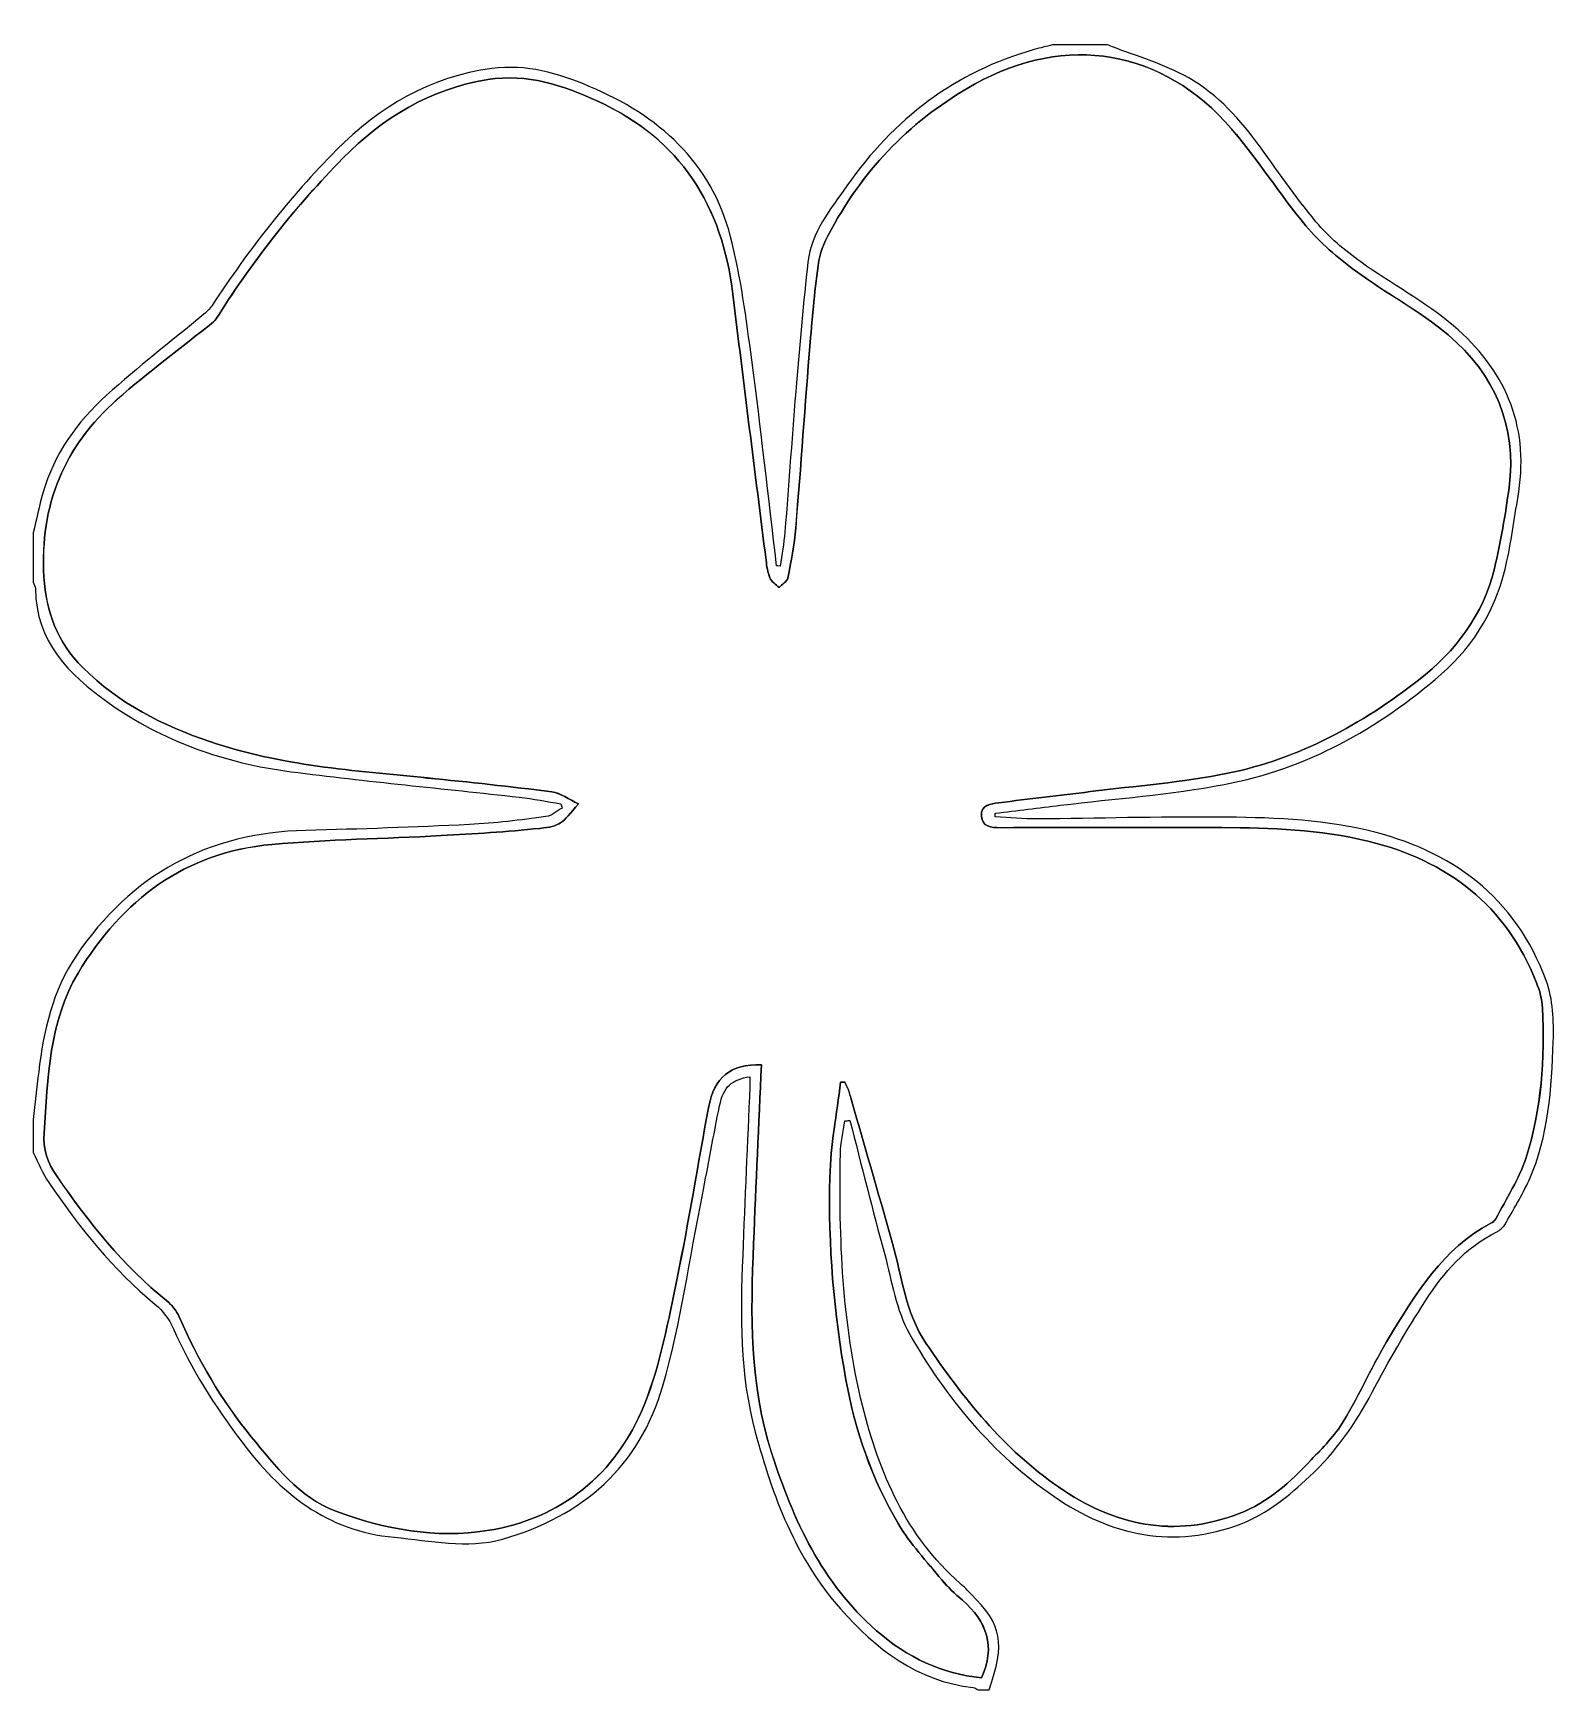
# Model space of a CAD drawing. Header units: centimetres. Extents: x -10.5 to 8.9, y -9.9 to 11.2.
import ezdxf

# ---------------------------------------------------------------- set-up
doc = ezdxf.new("R2010")
doc.units = ezdxf.units.CM
doc.header["$MEASUREMENT"] = 0
doc.layers.add('Layer 1', color=7, linetype='Continuous')

msp = doc.modelspace()

# ---------------------------------------------------------------- linework, layer by layer
at = {"layer": 'Layer 1', "color": 253}
msp.add_open_spline([(-0.21336, -2.14537), (-0.26157, -2.54825), (-0.34171, -2.95034), (-0.35142, -3.35415), (-0.35142, -3.35415), (-0.37222, -4.21891), (-0.30245, -5.08042), (-0.14624, -5.93251), (-0.14624, -5.93251), (-0.02768, -6.5791), (0.18327, -7.19698), (0.51879, -7.76205), (0.51879, -7.76205), (0.67193, -8.01997), (0.88217, -8.24484), (1.0737, -8.47875), (1.0737, -8.47875), (1.15096, -8.5731), (1.24346, -8.65634), (1.33596, -8.73661), (1.33596, -8.73661), (1.64759, -9.00725), (1.76144, -9.32573), (1.57805, -9.72525), (1.57805, -9.72525), (1.07256, -9.67083), (0.635, -9.4668), (0.24368, -9.12491), (0.24368, -9.12491), (-0.45305, -8.51602), (-0.81468, -7.71902), (-1.09128, -6.86664), (-1.09128, -6.86664), (-1.37441, -5.9941), (-1.35933, -5.09605), (-1.32179, -4.1962), (-1.32179, -4.1962), (-1.2902, -3.43867), (-1.25567, -2.68128), (-1.22244, -1.92346), (-1.22244, -1.92346), (-1.62056, -1.9183), (-1.81995, -2.07615), (-1.89493, -2.47133), (-1.89493, -2.47133), (-2.03066, -3.18647), (-2.14195, -3.90656), (-2.29061, -4.6189), (-2.29061, -4.6189), (-2.4056, -5.16995), (-2.50259, -5.73663), (-2.71339, -6.2532), (-2.71339, -6.2532), (-3.0733, -7.13522), (-3.76416, -7.70116), (-4.71081, -7.85139), (-4.71081, -7.85139), (-5.35991, -7.95447), (-6.01616, -7.83689), (-6.63568, -7.60501), (-6.63568, -7.60501), (-7.10889, -7.42787), (-7.40633, -7.03044), (-7.71383, -6.65616), (-7.71383, -6.65616), (-8.09377, -6.19359), (-8.3887, -5.67882), (-8.63064, -5.13195), (-8.63064, -5.13195), (-8.66427, -5.05591), (-8.72168, -4.9818), (-8.78643, -4.92949), (-8.78643, -4.92949), (-9.34219, -4.48047), (-9.78208, -3.93061), (-10.18473, -3.34678), (-10.18473, -3.34678), (-10.30144, -3.17755), (-10.36496, -2.99769), (-10.34975, -2.7892), (-10.34975, -2.7892), (-10.2989, -2.09112), (-10.2894, -1.37654), (-9.91599, -0.75691), (-9.91599, -0.75691), (-9.35685, 0.1709), (-8.55804, 0.78043), (-7.44931, 0.87925), (-7.44931, 0.87925), (-6.73472, 0.94296), (-6.01537, 0.95198), (-5.29846, 0.99167), (-5.29846, 0.99167), (-4.87936, 1.01487), (-4.45989, 1.04017), (-4.04259, 1.0838), (-4.04259, 1.0838), (-3.7815, 1.11111), (-3.7597, 1.14137), (-3.55007, 1.39691), (-3.55007, 1.39691), (-3.66964, 1.45216), (-3.77417, 1.53238), (-3.88736, 1.54727), (-3.88736, 1.54727), (-4.4133, 1.61659), (-4.94127, 1.6716), (-5.4692, 1.72462), (-5.4692, 1.72462), (-6.40286, 1.81839), (-7.34391, 1.88144), (-8.23896, 2.18701), (-8.23896, 2.18701), (-8.8361, 2.39085), (-9.39643, 2.66948), (-9.85586, 3.12943), (-9.85586, 3.12943), (-10.18209, 3.45603), (-10.32378, 3.83391), (-10.35129, 4.28455), (-10.35129, 4.28455), (-10.4068, 5.19334), (-10.09343, 5.94711), (-9.41768, 6.54264), (-9.41768, 6.54264), (-9.02525, 6.88845), (-8.60226, 7.19957), (-8.19419, 7.52771), (-8.19419, 7.52771), (-8.16808, 7.54869), (-8.1499, 7.58081), (-8.13151, 7.60992), (-8.13151, 7.60992), (-7.67471, 8.33308), (-7.14602, 9.00147), (-6.54676, 9.60938), (-6.54676, 9.60938), (-6.03783, 10.12566), (-5.43943, 10.49372), (-4.70351, 10.61085), (-4.70351, 10.61085), (-4.19755, 10.69136), (-3.74424, 10.53719), (-3.3023, 10.33486), (-3.3023, 10.33486), (-2.25206, 9.85406), (-1.71919, 9.00639), (-1.58407, 7.87881), (-1.58407, 7.87881), (-1.44881, 6.74999), (-1.30417, 5.62231), (-1.16246, 4.49431), (-1.16246, 4.49431), (-1.15304, 4.41938), (-1.14439, 4.34093), (-1.11478, 4.27309), (-1.11478, 4.27309), (-1.09316, 4.22359), (-1.03765, 4.1889), (-0.99725, 4.1476), (-0.99725, 4.1476), (-0.95849, 4.18784), (-0.89462, 4.22309), (-0.88533, 4.26928), (-0.88533, 4.26928), (-0.84286, 4.4801), (-0.80326, 4.69296), (-0.78532, 4.90701), (-0.78532, 4.90701), (-0.71954, 5.69219), (-0.6656, 6.47834), (-0.60138, 7.26368), (-0.60138, 7.26368), (-0.57286, 7.61245), (-0.54158, 7.96176), (-0.48904, 8.30738), (-0.48904, 8.30738), (-0.46793, 8.44631), (-0.39887, 8.58297), (-0.33018, 8.70891), (-0.33018, 8.70891), (0.09972, 9.49708), (0.70519, 10.11485), (1.49058, 10.55242), (1.49058, 10.55242), (2.65631, 11.20189), (3.88726, 10.99785), (4.75874, 9.98632), (4.75874, 9.98632), (5.09688, 9.59384), (5.37456, 9.14971), (5.70637, 8.75124), (5.70637, 8.75124), (5.88676, 8.5346), (6.10907, 8.34553), (6.33711, 8.17757), (6.33711, 8.17757), (6.72173, 7.89433), (7.15303, 7.66973), (7.51588, 7.36279), (7.51588, 7.36279), (8.10685, 6.86286), (8.39543, 6.2091), (8.29164, 5.4207), (8.29164, 5.4207), (8.24611, 5.075), (8.18642, 4.72937), (8.10484, 4.39052), (8.10484, 4.39052), (7.96273, 3.80008), (7.61507, 3.33997), (7.14075, 2.97053), (7.14075, 2.97053), (6.41415, 2.40459), (5.61699, 1.96916), (4.71137, 1.78448), (4.71137, 1.78448), (4.13595, 1.66711), (3.54514, 1.62478), (2.96094, 1.55106), (2.96094, 1.55106), (2.57335, 1.50216), (2.18484, 1.46007), (1.79757, 1.40871), (1.79757, 1.40871), (1.6974, 1.39543), (1.56741, 1.38207), (1.57725, 1.23975), (1.57725, 1.23975), (1.58662, 1.10402), (1.70462, 1.09259), (1.81471, 1.09269), (1.81471, 1.09269), (2.75504, 1.09356), (3.69542, 1.09997), (4.6357, 1.09372), (4.6357, 1.09372), (5.26022, 1.08959), (5.88477, 1.06874), (6.49649, 0.92031), (6.49649, 0.92031), (7.50879, 0.67467), (8.25182, 0.10656), (8.64096, -0.87997), (8.64096, -0.87997), (8.68104, -0.98165), (8.71295, -1.09293), (8.71758, -1.20109), (8.71758, -1.20109), (8.74544, -1.84569), (8.70776, -2.48805), (8.50956, -3.10445), (8.50956, -3.10445), (8.42164, -3.37776), (8.25633, -3.62631), (8.12361, -3.88481), (8.12361, -3.88481), (8.1116, -3.90823), (8.08355, -3.92672), (8.05889, -3.93984), (8.05889, -3.93984), (7.4518, -4.263), (7.11062, -4.82638), (6.77161, -5.38515), (6.77161, -5.38515), (6.56031, -5.73339), (6.39643, -6.11027), (6.1863, -6.45925), (6.1863, -6.45925), (6.07697, -6.64075), (5.91968, -6.79535), (5.77321, -6.95193), (5.77321, -6.95193), (5.50955, -7.23368), (5.22647, -7.49258), (4.85754, -7.63477), (4.85754, -7.63477), (4.02733, -7.95468), (3.26488, -7.78415), (2.55836, -7.29584), (2.55836, -7.29584), (1.86034, -6.81345), (1.34204, -6.16141), (0.87119, -5.46479), (0.87119, -5.46479), (0.60997, -5.07831), (0.56755, -4.62746), (0.44696, -4.19834), (0.44696, -4.19834), (0.26448, -3.54887), (0.07575, -2.90114), (-0.11147, -2.25299), (-0.11147, -2.25299), (-0.12213, -2.21605), (-0.14309, -2.18203), (-0.15925, -2.14665), (-0.15925, -2.14665), (-0.17722, -2.14617), (-0.19532, -2.14577), (-0.21336, -2.14537)], degree=3, knots=[0, 0, 0, 0, 0.01315789, 0.01315789, 0.01315789, 0.01315789, 0.02631579, 0.02631579, 0.02631579, 0.02631579, 0.03947368, 0.03947368, 0.03947368, 0.03947368, 0.05263158, 0.05263158, 0.05263158, 0.05263158, 0.06578947, 0.06578947, 0.06578947, 0.06578947, 0.07894737, 0.07894737, 0.07894737, 0.07894737, 0.09210526, 0.09210526, 0.09210526, 0.09210526, 0.10526316, 0.10526316, 0.10526316, 0.10526316, 0.11842105, 0.11842105, 0.11842105, 0.11842105, 0.13157895, 0.13157895, 0.13157895, 0.13157895, 0.14473684, 0.14473684, 0.14473684, 0.14473684, 0.15789474, 0.15789474, 0.15789474, 0.15789474, 0.17105263, 0.17105263, 0.17105263, 0.17105263, 0.18421053, 0.18421053, 0.18421053, 0.18421053, 0.19736842, 0.19736842, 0.19736842, 0.19736842, 0.21052632, 0.21052632, 0.21052632, 0.21052632, 0.22368421, 0.22368421, 0.22368421, 0.22368421, 0.23684211, 0.23684211, 0.23684211, 0.23684211, 0.25, 0.25, 0.25, 0.25, 0.26315789, 0.26315789, 0.26315789, 0.26315789, 0.27631579, 0.27631579, 0.27631579, 0.27631579, 0.28947368, 0.28947368, 0.28947368, 0.28947368, 0.30263158, 0.30263158, 0.30263158, 0.30263158, 0.31578947, 0.31578947, 0.31578947, 0.31578947, 0.32894737, 0.32894737, 0.32894737, 0.32894737, 0.34210526, 0.34210526, 0.34210526, 0.34210526, 0.35526316, 0.35526316, 0.35526316, 0.35526316, 0.36842105, 0.36842105, 0.36842105, 0.36842105, 0.38157895, 0.38157895, 0.38157895, 0.38157895, 0.39473684, 0.39473684, 0.39473684, 0.39473684, 0.40789474, 0.40789474, 0.40789474, 0.40789474, 0.42105263, 0.42105263, 0.42105263, 0.42105263, 0.43421053, 0.43421053, 0.43421053, 0.43421053, 0.44736842, 0.44736842, 0.44736842, 0.44736842, 0.46052632, 0.46052632, 0.46052632, 0.46052632, 0.47368421, 0.47368421, 0.47368421, 0.47368421, 0.48684211, 0.48684211, 0.48684211, 0.48684211, 0.5, 0.5, 0.5, 0.5, 0.51315789, 0.51315789, 0.51315789, 0.51315789, 0.52631579, 0.52631579, 0.52631579, 0.52631579, 0.53947368, 0.53947368, 0.53947368, 0.53947368, 0.55263158, 0.55263158, 0.55263158, 0.55263158, 0.56578947, 0.56578947, 0.56578947, 0.56578947, 0.57894737, 0.57894737, 0.57894737, 0.57894737, 0.59210526, 0.59210526, 0.59210526, 0.59210526, 0.60526316, 0.60526316, 0.60526316, 0.60526316, 0.61842105, 0.61842105, 0.61842105, 0.61842105, 0.63157895, 0.63157895, 0.63157895, 0.63157895, 0.64473684, 0.64473684, 0.64473684, 0.64473684, 0.65789474, 0.65789474, 0.65789474, 0.65789474, 0.67105263, 0.67105263, 0.67105263, 0.67105263, 0.68421053, 0.68421053, 0.68421053, 0.68421053, 0.69736842, 0.69736842, 0.69736842, 0.69736842, 0.71052632, 0.71052632, 0.71052632, 0.71052632, 0.72368421, 0.72368421, 0.72368421, 0.72368421, 0.73684211, 0.73684211, 0.73684211, 0.73684211, 0.75, 0.75, 0.75, 0.75, 0.76315789, 0.76315789, 0.76315789, 0.76315789, 0.77631579, 0.77631579, 0.77631579, 0.77631579, 0.78947368, 0.78947368, 0.78947368, 0.78947368, 0.80263158, 0.80263158, 0.80263158, 0.80263158, 0.81578947, 0.81578947, 0.81578947, 0.81578947, 0.82894737, 0.82894737, 0.82894737, 0.82894737, 0.84210526, 0.84210526, 0.84210526, 0.84210526, 0.85526316, 0.85526316, 0.85526316, 0.85526316, 0.86842105, 0.86842105, 0.86842105, 0.86842105, 0.88157895, 0.88157895, 0.88157895, 0.88157895, 0.89473684, 0.89473684, 0.89473684, 0.89473684, 0.90789474, 0.90789474, 0.90789474, 0.90789474, 0.92105263, 0.92105263, 0.92105263, 0.92105263, 0.93421053, 0.93421053, 0.93421053, 0.93421053, 0.94736842, 0.94736842, 0.94736842, 0.94736842, 0.96052632, 0.96052632, 0.96052632, 0.96052632, 0.97368421, 0.97368421, 0.97368421, 0.97368421, 1, 1, 1, 1], dxfattribs=at)
at = {"layer": 'Layer 1', "color": 95}
for points, knots in [([(-0.21336, -2.14537), (-0.19532, -2.14577), (-0.17722, -2.14616), (-0.15917, -2.14653), (-0.15917, -2.14653), (-0.143, -2.1819), (-0.12208, -2.2159), (-0.11139, -2.25287), (-0.11139, -2.25287), (0.07583, -2.90102), (0.26453, -3.54877), (0.44704, -4.19822), (0.44704, -4.19822), (0.56766, -4.62735), (0.61005, -5.0782), (0.87127, -5.46467), (0.87127, -5.46467), (1.34212, -6.16129), (1.86041, -6.81333), (2.55844, -7.29572), (2.55844, -7.29572), (3.26496, -7.78404), (4.02743, -7.95453), (4.85762, -7.63465), (4.85762, -7.63465), (5.22656, -7.49246), (5.50966, -7.23359), (5.77329, -6.95181), (5.77329, -6.95181), (5.91976, -6.79523), (6.07706, -6.64063), (6.18638, -6.45913), (6.18638, -6.45913), (6.39651, -6.11017), (6.5604, -5.73327), (6.77169, -5.38503), (6.77169, -5.38503), (7.1107, -4.82626), (7.45188, -4.26288), (8.05897, -3.93972), (8.05897, -3.93972), (8.08366, -3.9266), (8.11168, -3.9081), (8.12369, -3.88469), (8.12369, -3.88469), (8.25641, -3.62617), (8.42172, -3.37764), (8.50964, -3.10433), (8.50964, -3.10433), (8.70784, -2.48793), (8.74552, -1.8456), (8.71766, -1.20097), (8.71766, -1.20097), (8.713, -1.09281), (8.68109, -0.98152), (8.64104, -0.87985), (8.64104, -0.87985), (8.25189, 0.10668), (7.50886, 0.67476), (6.49657, 0.92043), (6.49657, 0.92043), (5.88485, 1.06886), (5.26028, 1.08971), (4.63578, 1.09384), (4.63578, 1.09384), (3.6955, 1.10008), (2.75512, 1.09368), (1.81479, 1.09281), (1.81479, 1.09281), (1.70472, 1.0927), (1.58672, 1.10411), (1.57733, 1.23987), (1.57733, 1.23987), (1.56749, 1.38219), (1.69748, 1.39555), (1.79765, 1.40883), (1.79765, 1.40883), (2.18492, 1.46019), (2.57341, 1.50228), (2.96102, 1.55118), (2.96102, 1.55118), (3.54522, 1.62489), (4.13603, 1.66723), (4.71145, 1.7846), (4.71145, 1.7846), (5.61709, 1.96928), (6.41423, 2.4047), (7.14083, 2.97065), (7.14083, 2.97065), (7.61515, 3.34009), (7.96278, 3.8002), (8.10492, 4.39064), (8.10492, 4.39064), (8.18649, 4.72949), (8.24618, 5.07512), (8.29172, 5.42082), (8.29172, 5.42082), (8.39552, 6.2092), (8.10693, 6.86298), (7.51596, 7.36291), (7.51596, 7.36291), (7.15311, 7.66985), (6.72181, 7.89446), (6.33719, 8.17769), (6.33719, 8.17769), (6.10915, 8.34565), (5.88684, 8.53472), (5.70645, 8.75136), (5.70645, 8.75136), (5.37464, 9.14982), (5.09696, 9.59395), (4.75882, 9.98644), (4.75882, 9.98644), (3.88734, 10.99797), (2.65636, 11.20202), (1.49066, 10.55254), (1.49066, 10.55254), (0.70527, 10.11497), (0.0998, 9.4972), (-0.3301, 8.70903), (-0.3301, 8.70903), (-0.39879, 8.58306), (-0.46784, 8.44643), (-0.48896, 8.3075), (-0.48896, 8.3075), (-0.54151, 7.96187), (-0.57278, 7.61255), (-0.6013, 7.2638), (-0.6013, 7.2638), (-0.66551, 6.47846), (-0.71946, 5.69231), (-0.78524, 4.90713), (-0.78524, 4.90713), (-0.80318, 4.69308), (-0.84276, 4.48022), (-0.88525, 4.2694), (-0.88525, 4.2694), (-0.89454, 4.22318), (-0.95843, 4.18796), (-0.99717, 4.14772), (-0.99717, 4.14772), (-1.03757, 4.18902), (-1.09308, 4.22371), (-1.1147, 4.27321), (-1.1147, 4.27321), (-1.14431, 4.34102), (-1.15296, 4.4195), (-1.16238, 4.49443), (-1.16238, 4.49443), (-1.30409, 5.62243), (-1.44871, 6.75011), (-1.58399, 7.87893), (-1.58399, 7.87893), (-1.71909, 9.0065), (-2.25198, 9.85418), (-3.30222, 10.33498), (-3.30222, 10.33498), (-3.74418, 10.53731), (-4.19746, 10.69148), (-4.70343, 10.61097), (-4.70343, 10.61097), (-5.43934, 10.49384), (-6.03775, 10.12578), (-6.54668, 9.6095), (-6.54668, 9.6095), (-7.14593, 9.00157), (-7.67463, 8.3332), (-8.13143, 7.61004), (-8.13143, 7.61004), (-8.14982, 7.58091), (-8.168, 7.54882), (-8.19411, 7.52783), (-8.19411, 7.52783), (-8.60218, 7.19967), (-9.02519, 6.88857), (-9.4176, 6.54276), (-9.4176, 6.54276), (-10.09335, 5.94724), (-10.40669, 5.19344), (-10.35121, 4.28467), (-10.35121, 4.28467), (-10.32369, 3.83403), (-10.18201, 3.45615), (-9.85578, 3.12955), (-9.85578, 3.12955), (-9.39636, 2.6696), (-8.83602, 2.39094), (-8.23888, 2.18713), (-8.23888, 2.18713), (-7.34382, 1.88159), (-6.40278, 1.81854), (-5.46912, 1.72474), (-5.46912, 1.72474), (-4.94117, 1.67172), (-4.41322, 1.61671), (-3.88728, 1.54739), (-3.88728, 1.54739), (-3.77409, 1.53249), (-3.66955, 1.45227), (-3.54999, 1.39703), (-3.54999, 1.39703), (-3.75962, 1.1415), (-3.78145, 1.11123), (-4.04251, 1.08392), (-4.04251, 1.08392), (-4.45978, 1.04029), (-4.87928, 1.01502), (-5.29838, 0.99179), (-5.29838, 0.99179), (-6.01527, 0.9521), (-6.73462, 0.94311), (-7.44923, 0.87937), (-7.44923, 0.87937), (-8.55797, 0.78055), (-9.35677, 0.17103), (-9.91591, -0.75679), (-9.91591, -0.75679), (-10.28932, -1.37642), (-10.29882, -2.091), (-10.34967, -2.78908), (-10.34967, -2.78908), (-10.36486, -2.99757), (-10.30136, -3.17744), (-10.18465, -3.34666), (-10.18465, -3.34666), (-9.78201, -3.93049), (-9.34211, -4.48037), (-8.78635, -4.92937), (-8.78635, -4.92937), (-8.72161, -4.9817), (-8.66422, -5.05579), (-8.63056, -5.13183), (-8.63056, -5.13183), (-8.38862, -5.6787), (-8.09369, -6.19347), (-7.71375, -6.65604), (-7.71375, -6.65604), (-7.40628, -7.03032), (-7.10883, -7.42775), (-6.6356, -7.60489), (-6.6356, -7.60489), (-6.01608, -7.83677), (-5.35983, -7.95433), (-4.71073, -7.85127), (-4.71073, -7.85127), (-3.76408, -7.70101), (-3.0732, -7.1351), (-2.71331, -6.25308), (-2.71331, -6.25308), (-2.50252, -5.73653), (-2.40555, -5.16985), (-2.29053, -4.61878), (-2.29053, -4.61878), (-2.14186, -3.90644), (-2.03058, -3.18635), (-1.89485, -2.47121), (-1.89485, -2.47121), (-1.81987, -2.07603), (-1.62045, -1.91818), (-1.22236, -1.92334), (-1.22236, -1.92334), (-1.25559, -2.68119), (-1.29015, -3.43858), (-1.32171, -4.19608), (-1.32171, -4.19608), (-1.35925, -5.09593), (-1.37434, -5.99398), (-1.0912, -6.86652), (-1.0912, -6.86652), (-0.81463, -7.7189), (-0.45297, -8.51591), (0.24376, -9.12479), (0.24376, -9.12479), (0.63508, -9.46671), (1.07262, -9.67073), (1.57813, -9.72513), (1.57813, -9.72513), (1.76151, -9.32558), (1.64766, -9.0071), (1.33604, -8.73649), (1.33604, -8.73649), (1.24354, -8.65622), (1.15104, -8.57298), (1.07378, -8.47863), (1.07378, -8.47863), (0.88227, -8.24471), (0.67201, -8.01984), (0.51887, -7.76193), (0.51887, -7.76193), (0.18335, -7.19686), (-0.0276, -6.57895), (-0.14616, -5.93239), (-0.14616, -5.93239), (-0.30237, -5.0803), (-0.37217, -4.21876), (-0.35134, -3.35403), (-0.35134, -3.35403), (-0.34171, -2.95034), (-0.26157, -2.54826), (-0.21336, -2.14537)], [0, 0, 0, 0, 0.01315789, 0.01315789, 0.01315789, 0.01315789, 0.02631579, 0.02631579, 0.02631579, 0.02631579, 0.03947368, 0.03947368, 0.03947368, 0.03947368, 0.05263158, 0.05263158, 0.05263158, 0.05263158, 0.06578947, 0.06578947, 0.06578947, 0.06578947, 0.07894737, 0.07894737, 0.07894737, 0.07894737, 0.09210526, 0.09210526, 0.09210526, 0.09210526, 0.10526316, 0.10526316, 0.10526316, 0.10526316, 0.11842105, 0.11842105, 0.11842105, 0.11842105, 0.13157895, 0.13157895, 0.13157895, 0.13157895, 0.14473684, 0.14473684, 0.14473684, 0.14473684, 0.15789474, 0.15789474, 0.15789474, 0.15789474, 0.17105263, 0.17105263, 0.17105263, 0.17105263, 0.18421053, 0.18421053, 0.18421053, 0.18421053, 0.19736842, 0.19736842, 0.19736842, 0.19736842, 0.21052632, 0.21052632, 0.21052632, 0.21052632, 0.22368421, 0.22368421, 0.22368421, 0.22368421, 0.23684211, 0.23684211, 0.23684211, 0.23684211, 0.25, 0.25, 0.25, 0.25, 0.26315789, 0.26315789, 0.26315789, 0.26315789, 0.27631579, 0.27631579, 0.27631579, 0.27631579, 0.28947368, 0.28947368, 0.28947368, 0.28947368, 0.30263158, 0.30263158, 0.30263158, 0.30263158, 0.31578947, 0.31578947, 0.31578947, 0.31578947, 0.32894737, 0.32894737, 0.32894737, 0.32894737, 0.34210526, 0.34210526, 0.34210526, 0.34210526, 0.35526316, 0.35526316, 0.35526316, 0.35526316, 0.36842105, 0.36842105, 0.36842105, 0.36842105, 0.38157895, 0.38157895, 0.38157895, 0.38157895, 0.39473684, 0.39473684, 0.39473684, 0.39473684, 0.40789474, 0.40789474, 0.40789474, 0.40789474, 0.42105263, 0.42105263, 0.42105263, 0.42105263, 0.43421053, 0.43421053, 0.43421053, 0.43421053, 0.44736842, 0.44736842, 0.44736842, 0.44736842, 0.46052632, 0.46052632, 0.46052632, 0.46052632, 0.47368421, 0.47368421, 0.47368421, 0.47368421, 0.48684211, 0.48684211, 0.48684211, 0.48684211, 0.5, 0.5, 0.5, 0.5, 0.51315789, 0.51315789, 0.51315789, 0.51315789, 0.52631579, 0.52631579, 0.52631579, 0.52631579, 0.53947368, 0.53947368, 0.53947368, 0.53947368, 0.55263158, 0.55263158, 0.55263158, 0.55263158, 0.56578947, 0.56578947, 0.56578947, 0.56578947, 0.57894737, 0.57894737, 0.57894737, 0.57894737, 0.59210526, 0.59210526, 0.59210526, 0.59210526, 0.60526316, 0.60526316, 0.60526316, 0.60526316, 0.61842105, 0.61842105, 0.61842105, 0.61842105, 0.63157895, 0.63157895, 0.63157895, 0.63157895, 0.64473684, 0.64473684, 0.64473684, 0.64473684, 0.65789474, 0.65789474, 0.65789474, 0.65789474, 0.67105263, 0.67105263, 0.67105263, 0.67105263, 0.68421053, 0.68421053, 0.68421053, 0.68421053, 0.69736842, 0.69736842, 0.69736842, 0.69736842, 0.71052632, 0.71052632, 0.71052632, 0.71052632, 0.72368421, 0.72368421, 0.72368421, 0.72368421, 0.73684211, 0.73684211, 0.73684211, 0.73684211, 0.75, 0.75, 0.75, 0.75, 0.76315789, 0.76315789, 0.76315789, 0.76315789, 0.77631579, 0.77631579, 0.77631579, 0.77631579, 0.78947368, 0.78947368, 0.78947368, 0.78947368, 0.80263158, 0.80263158, 0.80263158, 0.80263158, 0.81578947, 0.81578947, 0.81578947, 0.81578947, 0.82894737, 0.82894737, 0.82894737, 0.82894737, 0.84210526, 0.84210526, 0.84210526, 0.84210526, 0.85526316, 0.85526316, 0.85526316, 0.85526316, 0.86842105, 0.86842105, 0.86842105, 0.86842105, 0.88157895, 0.88157895, 0.88157895, 0.88157895, 0.89473684, 0.89473684, 0.89473684, 0.89473684, 0.90789474, 0.90789474, 0.90789474, 0.90789474, 0.92105263, 0.92105263, 0.92105263, 0.92105263, 0.93421053, 0.93421053, 0.93421053, 0.93421053, 0.94736842, 0.94736842, 0.94736842, 0.94736842, 0.96052632, 0.96052632, 0.96052632, 0.96052632, 0.97368421, 0.97368421, 0.97368421, 0.97368421, 1, 1, 1, 1]), ([(-10.48874, 4.84603), (-10.44757, 5.01409), (-10.41127, 5.18353), (-10.36425, 5.34996), (-10.36425, 5.34996), (-10.22339, 5.84849), (-9.92999, 6.25589), (-9.55367, 6.59541), (-9.55367, 6.59541), (-9.15566, 6.9545), (-8.7291, 7.28203), (-8.31616, 7.62464), (-8.31616, 7.62464), (-8.27729, 7.65689), (-8.24012, 7.69454), (-8.21252, 7.73648), (-8.21252, 7.73648), (-7.74606, 8.44517), (-7.22748, 9.11451), (-6.62936, 9.71514), (-6.62936, 9.71514), (-6.08339, 10.26346), (-5.44022, 10.64777), (-4.65181, 10.75175), (-4.65181, 10.75175), (-4.21062, 10.80993), (-3.80697, 10.69119), (-3.41253, 10.5249), (-3.41253, 10.5249), (-2.53107, 10.15327), (-1.85924, 9.56579), (-1.61352, 8.60979), (-1.61352, 8.60979), (-1.4821, 8.09856), (-1.41474, 7.56908), (-1.34468, 7.04433), (-1.34468, 7.04433), (-1.22829, 6.17245), (-1.13299, 5.29774), (-1.02879, 4.42421), (-1.02879, 4.42421), (-1.01408, 4.42347), (-0.99939, 4.4227), (-0.98468, 4.42196), (-0.98468, 4.42196), (-0.96386, 4.56587), (-0.93534, 4.70914), (-0.92351, 4.85379), (-0.92351, 4.85379), (-0.8717, 5.48768), (-0.82807, 6.12226), (-0.775, 6.75606), (-0.775, 6.75606), (-0.73216, 7.26753), (-0.68748, 7.77907), (-0.62951, 8.28898), (-0.62951, 8.28898), (-0.58614, 8.67046), (-0.34244, 8.96102), (-0.13313, 9.25979), (-0.13313, 9.25979), (0.46144, 10.10836), (1.24096, 10.71018), (2.24944, 10.99326), (2.24944, 10.99326), (2.32633, 11.01482), (2.40446, 11.03189), (2.48201, 11.05105), (2.48201, 11.05105), (2.71572, 11.05105), (2.94942, 11.05105), (3.18313, 11.05105), (3.18313, 11.05105), (3.50531, 10.92625), (3.84141, 10.82822), (4.14611, 10.66981), (4.14611, 10.66981), (4.52822, 10.47121), (4.82479, 10.15821), (5.0816, 9.81245), (5.0816, 9.81245), (5.33216, 9.47508), (5.56616, 9.12411), (5.8349, 8.80198), (5.8349, 8.80198), (5.99704, 8.60759), (6.19881, 8.43937), (6.40508, 8.2902), (6.40508, 8.2902), (6.79246, 8.01009), (7.22513, 7.78641), (7.58634, 7.47769), (7.58634, 7.47769), (8.2265, 6.93048), (8.54929, 6.22894), (8.41422, 5.3642), (8.41422, 5.3642), (8.36842, 5.07086), (8.32535, 4.77661), (8.26526, 4.4861), (8.26526, 4.4861), (8.14686, 3.91381), (7.86756, 3.42774), (7.42695, 3.04439), (7.42695, 3.04439), (6.62532, 2.34687), (5.71449, 1.84186), (4.66716, 1.64223), (4.66716, 1.64223), (3.98117, 1.51145), (3.27955, 1.46258), (2.58492, 1.37728), (2.58492, 1.37728), (2.30822, 1.34331), (2.03141, 1.31), (1.75466, 1.27637), (1.75466, 1.27637), (1.7545, 1.26108), (1.75437, 1.24576), (1.75421, 1.23046), (1.75421, 1.23046), (1.93286, 1.22115), (2.11156, 1.20273), (2.2901, 1.20408), (2.2901, 1.20408), (3.05541, 1.2099), (3.82071, 1.23305), (4.58586, 1.22752), (4.58586, 1.22752), (5.22152, 1.22292), (5.85827, 1.20551), (6.48295, 1.05948), (6.48295, 1.05948), (7.5669, 0.80611), (8.37038, 0.20951), (8.76448, -0.8534), (8.76448, -0.8534), (8.85248, -1.09076), (8.86198, -1.36963), (8.85391, -1.6277), (8.85391, -1.6277), (8.83515, -2.22785), (8.79687, -2.83052), (8.54599, -3.39059), (8.54599, -3.39059), (8.45815, -3.58678), (8.34435, -3.77162), (8.23717, -3.95865), (8.23717, -3.95865), (8.21563, -3.99622), (8.17486, -4.02924), (8.13525, -4.04901), (8.13525, -4.04901), (7.73975, -4.24676), (7.45866, -4.56736), (7.22733, -4.92835), (7.22733, -4.92835), (6.98555, -5.30565), (6.75941, -5.69437), (6.5501, -6.09061), (6.5501, -6.09061), (6.33843, -6.49135), (6.09049, -6.84888), (5.75249, -7.16273), (5.75249, -7.16273), (5.48629, -7.40988), (5.21679, -7.63604), (4.88381, -7.76376), (4.88381, -7.76376), (4.02862, -8.09179), (3.23157, -7.91859), (2.49843, -7.4138), (2.49843, -7.4138), (1.71947, -6.87752), (1.12442, -6.16259), (0.66325, -5.34841), (0.66325, -5.34841), (0.49307, -5.048), (0.43949, -4.6792), (0.34689, -4.33775), (0.34689, -4.33775), (0.19325, -3.77133), (0.05111, -3.20179), (-0.09586, -2.63357), (-0.09586, -2.63357), (-0.11676, -2.63508), (-0.13766, -2.63656), (-0.15857, -2.63804), (-0.15857, -2.63804), (-0.17868, -2.77856), (-0.21384, -2.91876), (-0.21651, -3.0596), (-0.21651, -3.0596), (-0.23688, -4.13595), (-0.19434, -5.20934), (0.06472, -6.25923), (0.06472, -6.25923), (0.27713, -7.12008), (0.61995, -7.91901), (1.308, -8.52359), (1.308, -8.52359), (1.35621, -8.56595), (1.40031, -8.61299), (1.44598, -8.65821), (1.44598, -8.65821), (1.84402, -9.05249), (1.88164, -9.28543), (1.67574, -9.87752), (1.67574, -9.87752), (1.62899, -9.87752), (1.58229, -9.87752), (1.53551, -9.87752), (1.53551, -9.87752), (1.51485, -9.86723), (1.49495, -9.85008), (1.47339, -9.84765), (1.47339, -9.84765), (0.75939, -9.76661), (0.2381, -9.35859), (-0.21693, -8.84443), (-0.21693, -8.84443), (-0.78899, -8.198), (-1.0786, -7.41208), (-1.30056, -6.59669), (-1.30056, -6.59669), (-1.50106, -5.86006), (-1.4886, -5.10587), (-1.45992, -4.35212), (-1.45992, -4.35212), (-1.43261, -3.63428), (-1.39909, -2.91668), (-1.36867, -2.19897), (-1.36867, -2.19897), (-1.36698, -2.15889), (-1.36843, -2.11867), (-1.36843, -2.077), (-1.36843, -2.077), (-1.59944, -2.10907), (-1.70403, -2.20371), (-1.75448, -2.44731), (-1.75448, -2.44731), (-1.83245, -2.82379), (-1.89802, -3.2028), (-1.97324, -3.57986), (-1.97324, -3.57986), (-2.13501, -4.3907), (-2.24872, -5.21557), (-2.47571, -6.00786), (-2.47571, -6.00786), (-2.76876, -7.03071), (-3.4992, -7.67283), (-4.51792, -7.96011), (-4.51792, -7.96011), (-4.9693, -8.08743), (-5.43333, -7.97755), (-5.89225, -7.9363), (-5.89225, -7.9363), (-6.75469, -7.85883), (-7.34624, -7.37004), (-7.84244, -6.71094), (-7.84244, -6.71094), (-8.18097, -6.26123), (-8.47958, -5.79138), (-8.70792, -5.27576), (-8.70792, -5.27576), (-8.75766, -5.16339), (-8.83937, -5.05256), (-8.93411, -4.97493), (-8.93411, -4.97493), (-9.47349, -4.53302), (-9.89899, -3.9933), (-10.28931, -3.42318), (-10.28931, -3.42318), (-10.3698, -3.30557), (-10.423, -3.16929), (-10.48878, -3.04162), (-10.48878, -3.04162), (-10.48878, -2.90139), (-10.48878, -2.76116), (-10.48878, -2.62096), (-10.48878, -2.62096), (-10.46526, -2.419), (-10.44213, -2.21702), (-10.41814, -2.01517), (-10.41814, -2.01517), (-10.35567, -1.48955), (-10.24235, -0.97832), (-9.93858, -0.53289), (-9.93858, -0.53289), (-9.23836, 0.49391), (-8.26927, 1.02971), (-7.02068, 1.05813), (-7.02068, 1.05813), (-6.32607, 1.07398), (-5.63149, 1.09864), (-4.93754, 1.13261), (-4.93754, 1.13261), (-4.612, 1.14856), (-4.28725, 1.19053), (-3.96379, 1.23328), (-3.96379, 1.23328), (-3.8914, 1.24283), (-3.82594, 1.30496), (-3.75728, 1.3429), (-3.75728, 1.3429), (-3.76233, 1.36076), (-3.76739, 1.37865), (-3.77244, 1.3965), (-3.77244, 1.3965), (-3.94923, 1.42486), (-4.12524, 1.46045), (-4.30298, 1.4804), (-4.30298, 1.4804), (-5.27085, 1.58912), (-6.24111, 1.67902), (-7.20673, 1.80473), (-7.20673, 1.80473), (-8.04948, 1.91448), (-8.84344, 2.191), (-9.53824, 2.68899), (-9.53824, 2.68899), (-10.02973, 3.04128), (-10.45732, 3.45787), (-10.45947, 4.13393), (-10.45947, 4.13393), (-10.45955, 4.16094), (-10.47857, 4.18793), (-10.48879, 4.21492), (-10.48879, 4.21492), (-10.48874, 4.42537), (-10.48874, 4.63571), (-10.48874, 4.84603)], [0, 0, 0, 0, 0.01190476, 0.01190476, 0.01190476, 0.01190476, 0.02380952, 0.02380952, 0.02380952, 0.02380952, 0.03571429, 0.03571429, 0.03571429, 0.03571429, 0.04761905, 0.04761905, 0.04761905, 0.04761905, 0.05952381, 0.05952381, 0.05952381, 0.05952381, 0.07142857, 0.07142857, 0.07142857, 0.07142857, 0.08333333, 0.08333333, 0.08333333, 0.08333333, 0.0952381, 0.0952381, 0.0952381, 0.0952381, 0.10714286, 0.10714286, 0.10714286, 0.10714286, 0.11904762, 0.11904762, 0.11904762, 0.11904762, 0.13095238, 0.13095238, 0.13095238, 0.13095238, 0.14285714, 0.14285714, 0.14285714, 0.14285714, 0.1547619, 0.1547619, 0.1547619, 0.1547619, 0.16666667, 0.16666667, 0.16666667, 0.16666667, 0.17857143, 0.17857143, 0.17857143, 0.17857143, 0.19047619, 0.19047619, 0.19047619, 0.19047619, 0.20238095, 0.20238095, 0.20238095, 0.20238095, 0.21428571, 0.21428571, 0.21428571, 0.21428571, 0.22619048, 0.22619048, 0.22619048, 0.22619048, 0.23809524, 0.23809524, 0.23809524, 0.23809524, 0.25, 0.25, 0.25, 0.25, 0.26190476, 0.26190476, 0.26190476, 0.26190476, 0.27380952, 0.27380952, 0.27380952, 0.27380952, 0.28571429, 0.28571429, 0.28571429, 0.28571429, 0.29761905, 0.29761905, 0.29761905, 0.29761905, 0.30952381, 0.30952381, 0.30952381, 0.30952381, 0.32142857, 0.32142857, 0.32142857, 0.32142857, 0.33333333, 0.33333333, 0.33333333, 0.33333333, 0.3452381, 0.3452381, 0.3452381, 0.3452381, 0.35714286, 0.35714286, 0.35714286, 0.35714286, 0.36904762, 0.36904762, 0.36904762, 0.36904762, 0.38095238, 0.38095238, 0.38095238, 0.38095238, 0.39285714, 0.39285714, 0.39285714, 0.39285714, 0.4047619, 0.4047619, 0.4047619, 0.4047619, 0.41666667, 0.41666667, 0.41666667, 0.41666667, 0.42857143, 0.42857143, 0.42857143, 0.42857143, 0.44047619, 0.44047619, 0.44047619, 0.44047619, 0.45238095, 0.45238095, 0.45238095, 0.45238095, 0.46428571, 0.46428571, 0.46428571, 0.46428571, 0.47619048, 0.47619048, 0.47619048, 0.47619048, 0.48809524, 0.48809524, 0.48809524, 0.48809524, 0.5, 0.5, 0.5, 0.5, 0.51190476, 0.51190476, 0.51190476, 0.51190476, 0.52380952, 0.52380952, 0.52380952, 0.52380952, 0.53571429, 0.53571429, 0.53571429, 0.53571429, 0.54761905, 0.54761905, 0.54761905, 0.54761905, 0.55952381, 0.55952381, 0.55952381, 0.55952381, 0.57142857, 0.57142857, 0.57142857, 0.57142857, 0.58333333, 0.58333333, 0.58333333, 0.58333333, 0.5952381, 0.5952381, 0.5952381, 0.5952381, 0.60714286, 0.60714286, 0.60714286, 0.60714286, 0.61904762, 0.61904762, 0.61904762, 0.61904762, 0.63095238, 0.63095238, 0.63095238, 0.63095238, 0.64285714, 0.64285714, 0.64285714, 0.64285714, 0.6547619, 0.6547619, 0.6547619, 0.6547619, 0.66666667, 0.66666667, 0.66666667, 0.66666667, 0.67857143, 0.67857143, 0.67857143, 0.67857143, 0.69047619, 0.69047619, 0.69047619, 0.69047619, 0.70238095, 0.70238095, 0.70238095, 0.70238095, 0.71428571, 0.71428571, 0.71428571, 0.71428571, 0.72619048, 0.72619048, 0.72619048, 0.72619048, 0.73809524, 0.73809524, 0.73809524, 0.73809524, 0.75, 0.75, 0.75, 0.75, 0.76190476, 0.76190476, 0.76190476, 0.76190476, 0.77380952, 0.77380952, 0.77380952, 0.77380952, 0.78571429, 0.78571429, 0.78571429, 0.78571429, 0.79761905, 0.79761905, 0.79761905, 0.79761905, 0.80952381, 0.80952381, 0.80952381, 0.80952381, 0.82142857, 0.82142857, 0.82142857, 0.82142857, 0.83333333, 0.83333333, 0.83333333, 0.83333333, 0.8452381, 0.8452381, 0.8452381, 0.8452381, 0.85714286, 0.85714286, 0.85714286, 0.85714286, 0.86904762, 0.86904762, 0.86904762, 0.86904762, 0.88095238, 0.88095238, 0.88095238, 0.88095238, 0.89285714, 0.89285714, 0.89285714, 0.89285714, 0.9047619, 0.9047619, 0.9047619, 0.9047619, 0.91666667, 0.91666667, 0.91666667, 0.91666667, 0.92857143, 0.92857143, 0.92857143, 0.92857143, 0.94047619, 0.94047619, 0.94047619, 0.94047619, 0.95238095, 0.95238095, 0.95238095, 0.95238095, 0.96428571, 0.96428571, 0.96428571, 0.96428571, 0.97619048, 0.97619048, 0.97619048, 0.97619048, 1, 1, 1, 1])]:
    msp.add_open_spline(points, degree=3, knots=knots, dxfattribs=at)

doc.saveas('drawing.dxf')
